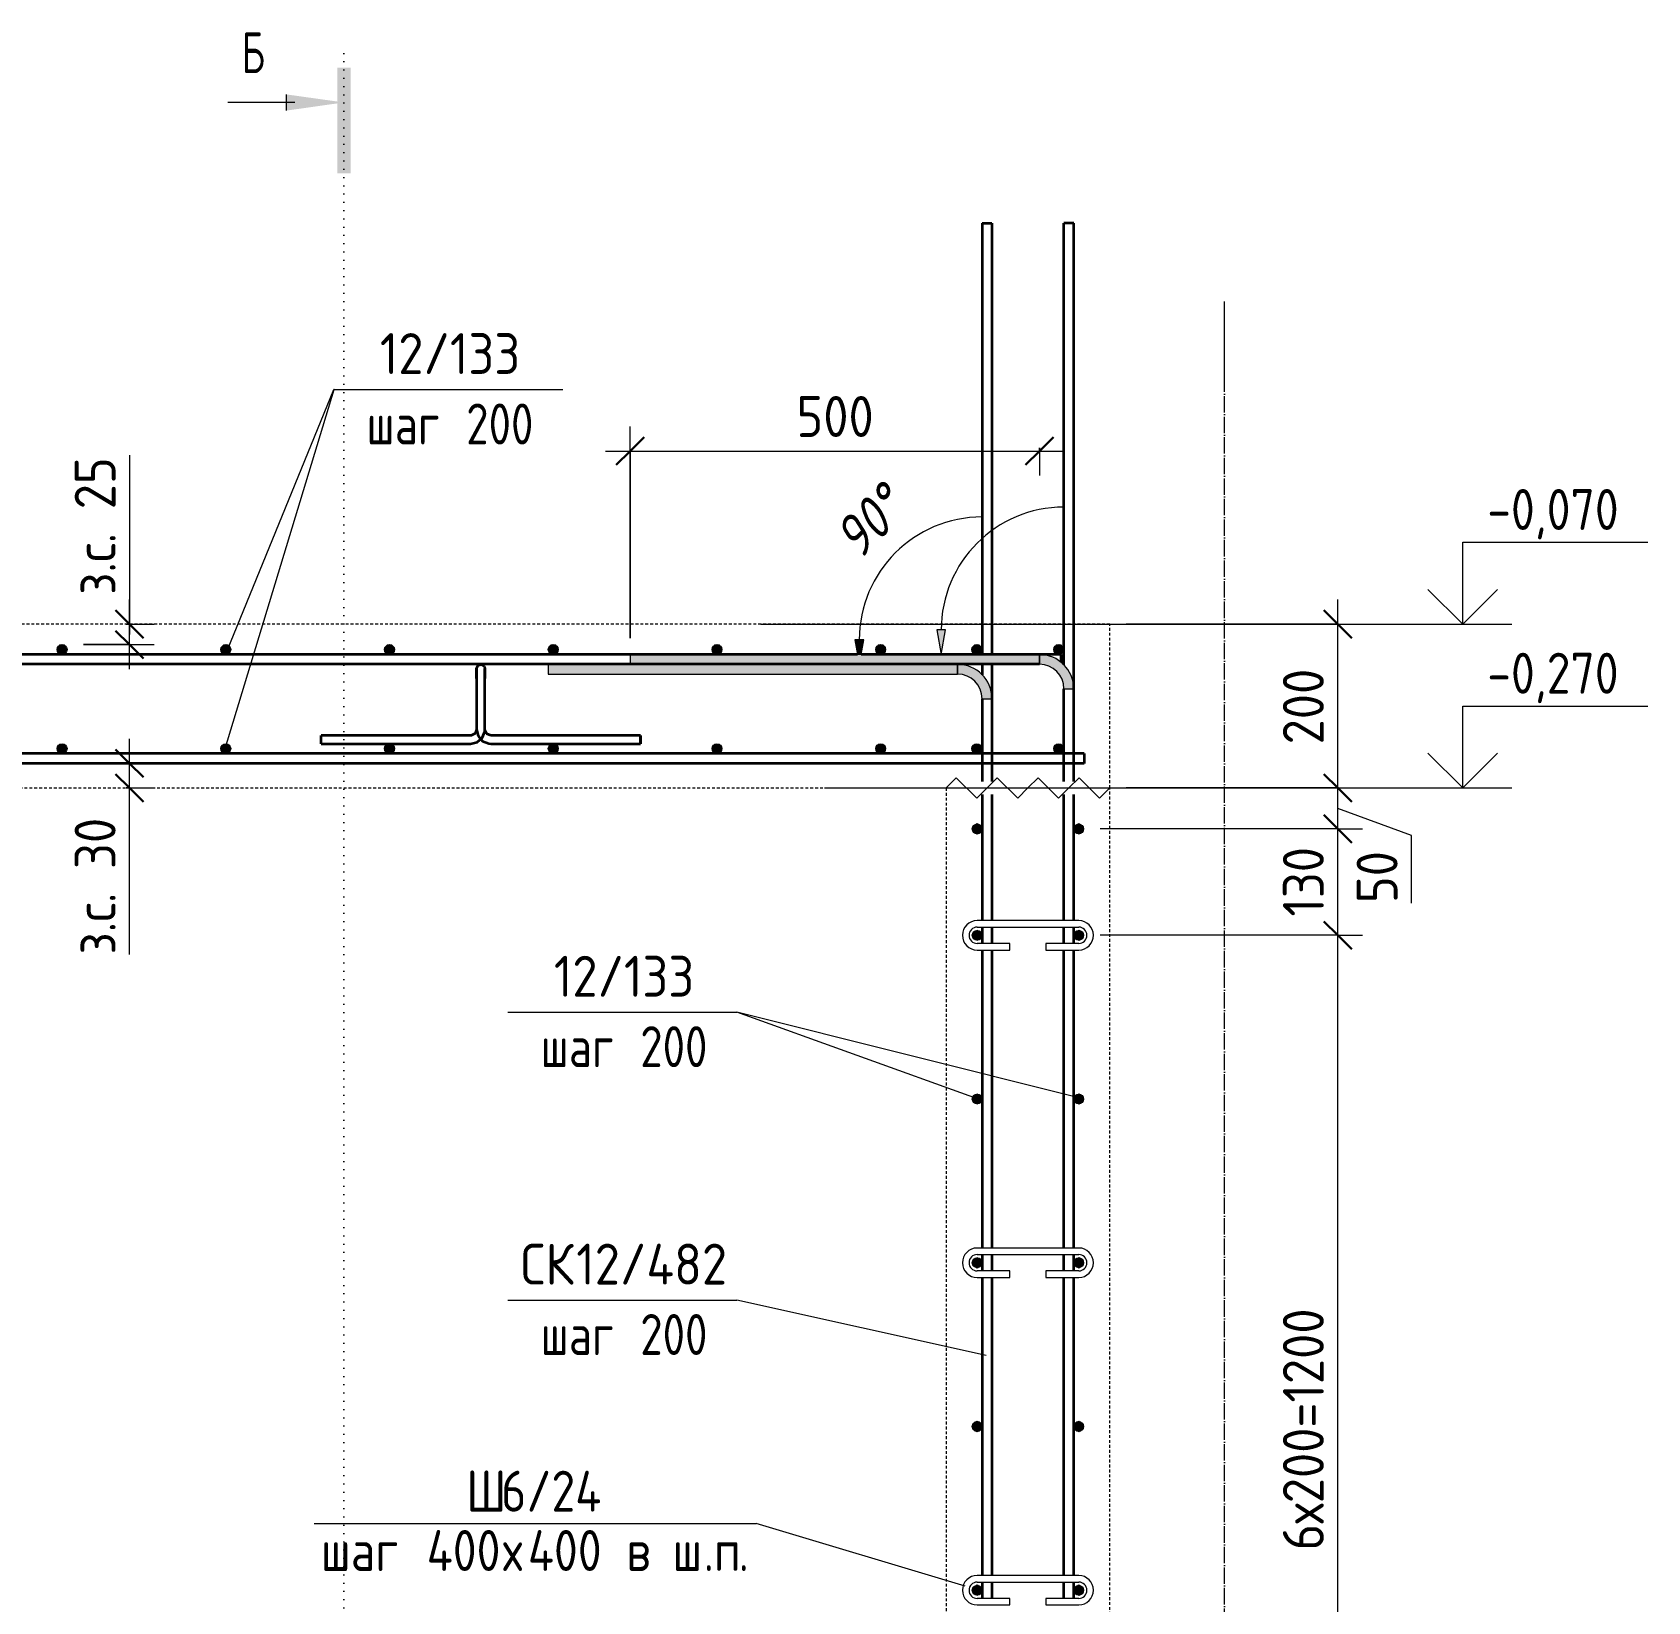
# Model space of a CAD drawing. Header units: millimetres. Extents: x 28908 to 47912, y -2577 to 78399.
# Drawn here: x 39754 to 41728, y -1264 to 653 of the extents above; entities that cross this region are included whole.
import ezdxf

# ---------------------------------------------------------------- set-up
doc = ezdxf.new("R2010")
doc.units = ezdxf.units.MM
for name, pattern in [('01 Штриховая _4 мм_', [6, 3.5, -2.5]), ('02 Штрихпунктирная _20 мм_', [25, 20, -2.5, 0, -2.5]), ('04 Пунктир 10мм', [10, 0, -10])]:
    doc.linetypes.add(name, pattern=pattern)
for name, color, linetype, lineweight in [('AA_Dim', 7, 'Continuous', 9), ('AA_Dim-20', 7, 'Continuous', 9), ('AA_Oformlenie', 7, 'Continuous', 9), ('AA_Razrez', 7, 'Continuous', 9), ('AA_Vinoska', 7, 'Continuous', 9), ('AA_Visotnaya otmetka', 7, 'Continuous', 9), ('KR_Armatura', 7, 'Continuous', 20), ('KR_Armatura_Tonkie', 7, 'Continuous', 20), ('Оси', 7, 'Continuous', 9)]:
    doc.layers.add(name, color=color, linetype=linetype, lineweight=lineweight)
doc.layers.add('AF_Perekritie_Опалубка', color=7, linetype='Continuous', lineweight=60, true_color=0x006a35)
doc.layers.add('AF_Stena_Опалубка', color=7, linetype='Continuous', lineweight=20, true_color=0x0063c6)
doc.styles.add('ISOCPEUR', font='isocpeur.TTF', dxfattribs={"width": 0.7, "height": 50})
doc.styles.add('ISOCPEUR_1', font='isocpeur.TTF', dxfattribs={"width": 0.9, "height": 50})
doc.styles.add('ISOCPEUR_2', font='isocpeur.TTF', dxfattribs={"width": 0.8, "height": 50})
doc.styles.add('ISOCPEUR_4', font='isocpeur.TTF', dxfattribs={"width": 0.85, "height": 50})
doc.styles.add('ISOCPEUR_I', font='isocpeui.ttf', dxfattribs={"width": 0.85, "height": 50})
doc.dimstyles.new('00_Точн_3_знака__прозр_', dxfattribs={"dimscale": 304.8, "dimtxt": 50.137748, "dimasz": 0.111549, "dimexe": 0.098425, "dimexo": 0.065617, "dimgap": 0.006562, "dimtad": 1, "dimdec": 3, "dimrnd": 0.001, "dimdsep": 46, "dimtxsty": 'ISOCPEUR_1', "dimblk1": 'OBLIQUE', "dimblk2": 'OBLIQUE', "dimsah": 1, "dimcen": 0.09, "dimdle": 0.098425, "dimazin": 0, "dimtfac": 1, "dimtdec": 4, "dimtix": 1, "dimtmove": 0, "dimatfit": 3, "dimfxl": 1, "dimtvp": 1, "dimtolj": 1, "dimtzin": 0, "dimlwd": 18, "dimlwe": 18, "dimarcsym": 2})
doc.dimstyles.new('00_Точн_3_знака__прозр__1', dxfattribs={"dimscale": 304.8, "dimtxt": 50.137748, "dimasz": 0.111549, "dimexe": 0.098425, "dimexo": 0.065617, "dimgap": 0.006562, "dimtad": 1, "dimdec": 3, "dimrnd": 0.001, "dimdsep": 46, "dimtxsty": 'ISOCPEUR_1', "dimblk1": 'OBLIQUE', "dimblk2": 'OBLIQUE', "dimsah": 1, "dimcen": 0.09, "dimdle": 0.098425, "dimazin": 0, "dimtfac": 1, "dimtdec": 4, "dimtix": 1, "dimtmove": 1, "dimatfit": 3, "dimfxl": 1, "dimtvp": 1, "dimtolj": 1, "dimtzin": 0, "dimlwd": 18, "dimlwe": 18, "dimarcsym": 2})

# ---------------------------------------------------------------- blocks, each defined once
blk = doc.blocks.new('261_Лягушка _НесАрм_РабПлоск_ - 10 А240-3789873-А-А Арм')
at = {"layer": 'KR_Armatura_Tonkie', "lineweight": 35}
for p, q in [((-30293.6, -136.5), (-30293.6, -198.5)), ((-30293.6, -136.5), (-30293.6, -198.5)), ((-30283.6, -198.5), (-30283.6, -136.5)), ((-30283.6, -198.5), (-30283.6, -136.5)), ((-30301.1, -206), (-30483.6, -206)), ((-30483.6, -206), (-30483.6, -206)), ((-30483.6, -216), (-30483.6, -206)), ((-30483.6, -216), (-30301.1, -216)), ((-30483.6, -216), (-30483.6, -216)), ((-30093.6, -206), (-30276.1, -206)), ((-30276.1, -216), (-30093.6, -216)), ((-30093.6, -216), (-30093.6, -206)), ((-30093.6, -206), (-30093.6, -216))]:
    blk.add_line(p, q, dxfattribs=at)
at = {"layer": 'KR_Armatura_Tonkie', "lineweight": 35, "flags": 128}
for points in [[(-30293.6, -124), (-30291.8, -120.1), (-30287.6, -119.1), (-30284.2, -121.7), (-30283.6, -124)], [(-30293.6, -124), (-30293.6, -125.9), (-30293.6, -131.1), (-30293.6, -136.5)], [(-30293.6, -136.5), (-30293.6, -129.8), (-30293.6, -125.2), (-30293.6, -124)], [(-30283.6, -136.5), (-30283.6, -129.8), (-30283.6, -125.2), (-30283.6, -124)], [(-30283.6, -124), (-30283.6, -125.9), (-30283.6, -131.1), (-30283.6, -136.5)], [(-30301.1, -216), (-30293.1, -214.1), (-30286.9, -208.7), (-30283.8, -201), (-30283.6, -198.5)], [(-30293.6, -198.5), (-30295.5, -203.5), (-30300.2, -205.9), (-30301.1, -206)], [(-30293.6, -198.5), (-30291.7, -206.5), (-30286.3, -212.7), (-30278.6, -215.8), (-30276.1, -216)], [(-30276.1, -206), (-30281.1, -204.1), (-30283.6, -199.4), (-30283.6, -198.5)]]:
    blk.add_lwpolyline(points, dxfattribs=at)
blk = doc.blocks.new('079_Обозначение загиба стержня _ЭлУзла_ - Сплошные линии-3774978-А-А Арм')
at = {"layer": 'AA_Oformlenie'}
for points in [[(-29823.9, -107), (-29820.8, -89), (-29831.4, -89), (-29828.2, -107)], [(-29706.1, -131), (-29706.1, -119), (-30206.1, -119), (-30206.1, -131), (-30106.1, -131)], [(-29664.1, -161), (-29665.5, -150.1), (-29669.7, -140), (-29676.4, -131.3), (-29685.1, -124.6), (-29695.2, -120.4), (-29706.1, -119), (-29706.1, -131), (-29698.3, -132), (-29691.1, -135), (-29684.8, -139.8), (-29680.1, -146), (-29677.1, -153.2), (-29676.1, -161)]]:
    blk.add_hatch(color=256, dxfattribs=at).paths.add_polyline_path(points)
for p, q in [((-29831.4, -89), (-29828.2, -107)), ((-29820.8, -89), (-29831.4, -89)), ((-29823.9, -107), (-29820.8, -89)), ((-29706.1, -119), (-30206.1, -119)), ((-30206.1, -119), (-30206.1, -131)), ((-30206.1, -119), (-30206.1, -131)), ((-29706.1, -119), (-30206.1, -119)), ((-30206.1, -131), (-29706.1, -131)), ((-30206.1, -131), (-29706.1, -131)), ((-29706.1, -119), (-29706.1, -131)), ((-29706.1, -131), (-29706.1, -119)), ((-29676.1, -161), (-29664.1, -161))]:
    blk.add_line(p, q, dxfattribs=at)
for centre, radius, start, end in [((-29676.1, -89), 150, 90, 179.9951), ((-29706.1, -161), 42, 360, 90), ((-29706.1, -161), 42, 360, 90), ((-29706.1, -161), 30, 360, 90), ((-29706.1, -161), 30, 360, 90)]:
    blk.add_arc(centre, radius, start, end, dxfattribs=at)
blk = doc.blocks.new('079_Обозначение загиба стержня _ЭлУзла_ - Сплошные линии-3772954-А-А Арм')
at = {"layer": 'AA_Oformlenie'}
for points in [[(-29726.1, -107), (-29720.8, -77), (-29731.4, -77)], [(-29606.1, -119), (-29606.1, -107), (-30106.1, -107), (-30106.1, -119)], [(-29576.1, -149), (-29564.1, -149), (-29565.5, -138.1), (-29569.7, -128), (-29576.4, -119.3), (-29585.1, -112.6), (-29595.2, -108.4), (-29606.1, -107), (-29606.1, -119), (-29598.3, -120), (-29591.1, -123), (-29584.8, -127.8), (-29580.1, -134), (-29577.1, -141.2)]]:
    blk.add_hatch(color=256, dxfattribs=at).paths.add_polyline_path(points)
for p, q in [((-29731.4, -77), (-29726.1, -107)), ((-29720.8, -77), (-29731.4, -77)), ((-29726.1, -107), (-29720.8, -77)), ((-29606.1, -107), (-30106.1, -107)), ((-30106.1, -107), (-30106.1, -119)), ((-30106.1, -107), (-30106.1, -119)), ((-29606.1, -107), (-30106.1, -107)), ((-29606.1, -107), (-29606.1, -119)), ((-29606.1, -119), (-29606.1, -107)), ((-30106.1, -119), (-29606.1, -119)), ((-30106.1, -119), (-29606.1, -119)), ((-29576.1, -149), (-29564.1, -149))]:
    blk.add_line(p, q, dxfattribs=at)
for centre, radius, start, end in [((-29576.1, -77), 150, 90, 179.9951), ((-29606.1, -149), 42, 360, 90), ((-29606.1, -149), 42, 360, 90), ((-29606.1, -149), 30, 360, 90), ((-29606.1, -149), 30, 360, 90)]:
    blk.add_arc(centre, radius, start, end, dxfattribs=at)
blk = doc.blocks.new('Последовательность узлов - 3мм масшт20 маскировка-904226-А-А Арм')
at = {"layer": 'AA_Oformlenie'}
for p, q in [((-31880.1, -270), (-31867.6, -257.5)), ((-31842.6, -282.5), (-31867.6, -257.5)), ((-31830.1, -270), (-31842.6, -282.5)), ((-31830.1, -270), (-31817.6, -257.5)), ((-31792.6, -282.5), (-31817.6, -257.5)), ((-31780.1, -270), (-31792.6, -282.5)), ((-31780.1, -270), (-31767.6, -257.5)), ((-31742.6, -282.5), (-31767.6, -257.5)), ((-31730.1, -270), (-31742.6, -282.5)), ((-31730.1, -270), (-31717.6, -257.5)), ((-31692.6, -282.5), (-31717.6, -257.5)), ((-31680.1, -270), (-31692.6, -282.5))]:
    blk.add_line(p, q, dxfattribs=at)
blk = doc.blocks.new('079_Шпилька _ЭлУзла_ - d8 А240-3881866-А-А Арм')
at = {"layer": 'AA_Oformlenie'}
for p, q in [((-29558.1, -832), (-29682.1, -832)), ((-29682.1, -840), (-29558.1, -840)), ((-29642.1, -860), (-29682.1, -860)), ((-29682.1, -868), (-29642.1, -868)), ((-29642.1, -868), (-29642.1, -860)), ((-29558.1, -860), (-29598.1, -860)), ((-29598.1, -860), (-29598.1, -868)), ((-29598.1, -868), (-29558.1, -868))]:
    blk.add_line(p, q, dxfattribs=at)
for centre, radius, start, end in [((-29682.1, -850), 18, 90, 270), ((-29682.1, -850), 10, 90, 270), ((-29558.1, -850), 18, 270, 90), ((-29558.1, -850), 10, 270, 90)]:
    blk.add_arc(centre, radius, start, end, dxfattribs=at)
blk = doc.blocks.new('Разрез - Номер узла_ спереди-394134-А-А Арм')
at = {"layer": 'AA_Razrez'}
for points in [[(-30447.7, 480.7), (-30463.7, 480.7), (-30463.7, 609.8), (-30447.7, 609.8)], [(-30526.5, 557.3), (-30526.5, 577.2), (-30455.8, 567.3)]]:
    blk.add_hatch(color=256, dxfattribs=at).paths.add_polyline_path(points)
for p, q in [((-30526.5, 577.2), (-30526.5, 557.3)), ((-30515.8, 567.3), (-30597.7, 567.3))]:
    blk.add_line(p, q, dxfattribs=at)
blk = doc.blocks.new('Высотные отметки - Стрелка вверх-400292-А-А Арм')
at = {"layer": 'AA_Vinoska'}
for p, q in [((-29089, 30), (-28863, 30)), ((-29089, -70), (-29089, 30)), ((-29089, -70), (-29131.4, -27.6)), ((-29089, -70), (-29046.6, -27.6)), ((-29149, -70), (-29029, -70))]:
    blk.add_line(p, q, dxfattribs=at)
blk = doc.blocks.new('DIMBLOCK45-А-А Арм')
at = {"layer": 'AA_Dim-20', "color": 30, "lineweight": 30, "true_color": 0xff8000, "transparency": 16777216}
for p, q in [((41349, -320), (41332, -303)), ((41349, -320), (41366, -337)), ((41349, -450), (41332, -433)), ((41349, -450), (41366, -467)), ((41349, -1650), (41332, -1633)), ((41349, -1650), (41366, -1667))]:
    blk.add_line(p, q, dxfattribs=at)
at = {"layer": 'AA_Dim-20', "color": 30, "lineweight": 18, "true_color": 0xff8000, "transparency": 16777216}
for p, q in [((41349, -320), (41058.5, -320)), ((41349, -320), (41379, -320)), ((41349, -450), (41058.5, -450)), ((41349, -1650), (41349, -450)), ((41349, -450), (41379, -450)), ((41349, -1650), (41058.5, -1650)), ((41349, -1650), (41379, -1650))]:
    blk.add_line(p, q, dxfattribs=at)
at = {"layer": 'AA_Dim-20', "color": 0, "lineweight": 18, "transparency": 16777216, "insert": (41281.9, -1201.4), "char_height": 50, "width": 363.262, "attachment_point": 1, "rotation": 90, "line_spacing_factor": 1.135194, "style": 'ISOCPEUR_1'}
blk.add_mtext('6х200=1200', dxfattribs=at)
blk = doc.blocks.new('_None')
blk = doc.blocks.new('DIMBLOCK46-А-А Арм')
at = {"layer": 'AA_Dim-20', "color": 30, "lineweight": 30, "true_color": 0xff8000, "transparency": 16777216}
for p, q in [((41349, -270), (41332, -253)), ((41349, -270), (41366, -287)), ((41349, -320), (41332, -303)), ((41349, -320), (41366, -337)), ((41349, -450), (41332, -433)), ((41349, -450), (41366, -467))]:
    blk.add_line(p, q, dxfattribs=at)
at = {"layer": 'AA_Dim-20', "color": 30, "lineweight": 18, "true_color": 0xff8000, "transparency": 16777216}
for p, q in [((41349, -270), (41090.5, -270)), ((41349, -270), (41379, -270)), ((41349, -320), (41058.5, -320)), ((41349, -450), (41349, -320)), ((41349, -320), (41379, -320)), ((41349, -450), (41058.5, -450)), ((41349, -450), (41379, -450))]:
    blk.add_line(p, q, dxfattribs=at)
at = {"layer": 'AA_Dim-20', "color": 0, "lineweight": 18, "transparency": 16777216, "insert": (41281.9, -427.1), "char_height": 50, "width": 101.032, "attachment_point": 1, "rotation": 90, "line_spacing_factor": 1.135194, "style": 'ISOCPEUR_1'}
blk.add_mtext('130', dxfattribs=at)
blk = doc.blocks.new('DIMBLOCK47-А-А Арм')
at = {"layer": 'AA_Dim-20', "color": 30, "lineweight": 30, "true_color": 0xff8000, "transparency": 16777216}
for p, q in [((41349, -70), (41332, -53)), ((41349, -70), (41366, -87)), ((41349, -270), (41332, -253)), ((41349, -270), (41366, -287)), ((41349, -320), (41332, -303)), ((41349, -320), (41366, -337))]:
    blk.add_line(p, q, dxfattribs=at)
at = {"layer": 'AA_Dim-20', "color": 30, "lineweight": 18, "true_color": 0xff8000, "transparency": 16777216}
for p, q in [((41349, -70), (41090.5, -70)), ((41349, -70), (41379, -70)), ((41349, -270), (41090.5, -270)), ((41349, -320), (41349, -270)), ((41349, -270), (41379, -270)), ((41439.1, -328.3), (41349, -295)), ((41349, -320), (41058.5, -320)), ((41349, -320), (41379, -320)), ((41439.1, -410.7), (41439.1, -328.3))]:
    blk.add_line(p, q, dxfattribs=at)
at = {"layer": 'AA_Dim-20', "color": 0, "lineweight": 18, "transparency": 16777216, "insert": (41372, -410.7), "char_height": 50, "width": 74.923, "attachment_point": 1, "rotation": 90, "line_spacing_factor": 1.135194, "style": 'ISOCPEUR_1'}
blk.add_mtext('50', dxfattribs=at)
blk = doc.blocks.new('DIMBLOCK48-А-А Арм')
at = {"layer": 'AA_Dim-20', "color": 30, "lineweight": 30, "true_color": 0xff8000, "transparency": 16777216}
for p, q in [((41349, -70), (41332, -53)), ((41349, -70), (41366, -87)), ((41349, -270), (41332, -253)), ((41349, -270), (41366, -287))]:
    blk.add_line(p, q, dxfattribs=at)
at = {"layer": 'AA_Dim-20', "color": 30, "lineweight": 18, "true_color": 0xff8000, "transparency": 16777216}
for p, q in [((41349, -270), (41349, -40)), ((41349, -70), (41090.5, -70)), ((41349, -70), (41379, -70)), ((41349, -270), (41090.5, -270)), ((41349, -270), (41379, -270))]:
    blk.add_line(p, q, dxfattribs=at)
at = {"layer": 'AA_Dim-20', "color": 0, "lineweight": 18, "transparency": 16777216, "insert": (41281.9, -216.8), "char_height": 50, "width": 112.384, "attachment_point": 1, "rotation": 90, "line_spacing_factor": 1.135194, "style": 'ISOCPEUR_1'}
blk.add_mtext('200', dxfattribs=at)
blk = doc.blocks.new('DIMBLOCK49-А-А Арм')
at = {"layer": 'AA_Dim-20', "color": 30, "lineweight": 18, "true_color": 0xff8000, "transparency": 16777216}
for p, q in [((39872.9, -300), (39872.9, -210)), ((39856.5, -240), (39902.9, -240)), ((39872.9, -240), (39856.5, -240)), ((39872.9, -283.1), (39872.9, -255)), ((39868.9, -270), (39902.9, -270)), ((39872.9, -270), (39868.9, -270)), ((39872.9, -473.4), (39872.9, -283.1))]:
    blk.add_line(p, q, dxfattribs=at)
at = {"layer": 'AA_Dim-20', "color": 30, "lineweight": 30, "true_color": 0xff8000, "transparency": 16777216}
for p, q in [((39872.9, -240), (39855.9, -223)), ((39872.9, -270), (39855.9, -253)), ((39872.9, -240), (39889.9, -257)), ((39872.9, -270), (39889.9, -287))]:
    blk.add_line(p, q, dxfattribs=at)
at = {"layer": 'AA_Dim-20', "color": 0, "lineweight": 18, "transparency": 16777216, "insert": (39805.8, -473.4), "char_height": 50, "width": 204.335, "attachment_point": 1, "rotation": 90, "line_spacing_factor": 1.135194, "style": 'ISOCPEUR_1'}
blk.add_mtext('з.с. 30', dxfattribs=at)
blk = doc.blocks.new('_Oblique')
at = {"color": 0, "linetype": 'ByBlock', "lineweight": -2}
blk.add_line((-0.5, -0.5), (0.5, 0.5), dxfattribs=at)
blk = doc.blocks.new('DIMBLOCK68-А-А Арм')
at = {"layer": 'AA_Dim-20', "color": 30, "lineweight": 18, "true_color": 0xff8000, "transparency": 16777216}
for p, q in [((40484.5, -87), (40484.5, 171.5)), ((40454.5, 141.5), (41014.5, 141.5)), ((40484.5, 141.5), (40484.5, -87)), ((40984.5, 145.6), (40984.5, 111.5)), ((40984.5, 141.5), (40984.5, 145.6))]:
    blk.add_line(p, q, dxfattribs=at)
at = {"layer": 'AA_Dim-20', "color": 30, "lineweight": 30, "true_color": 0xff8000, "transparency": 16777216}
for p, q in [((40484.5, 141.5), (40501.5, 158.5)), ((40984.5, 141.5), (41001.5, 158.5)), ((40484.5, 141.5), (40467.5, 124.5)), ((40984.5, 141.5), (40967.5, 124.5))]:
    blk.add_line(p, q, dxfattribs=at)
at = {"layer": 'AA_Dim-20', "color": 0, "lineweight": 18, "transparency": 16777216, "insert": (40687.6, 208.7), "char_height": 50, "width": 112.384, "attachment_point": 1, "line_spacing_factor": 1.135194, "style": 'ISOCPEUR_1'}
blk.add_mtext('500', dxfattribs=at)
blk = doc.blocks.new('042_М_Арматуры - Диам длина поз _ Шаг-2260295-А-А Арм')
at = {"layer": 'AA_Vinoska'}
blk.add_line((-30255.6, -895.6), (-29975.6, -895.6), dxfattribs=at)
blk = doc.blocks.new('DIMBLOCK73-А-А Арм')
at = {"layer": 'AA_Dim-20', "color": 30, "lineweight": 18, "true_color": 0xff8000, "transparency": 16777216}
for p, q in [((39872.9, 136.3), (39872.9, -54)), ((39872.9, -125), (39872.9, -40)), ((39872.9, -54), (39872.9, -82.5)), ((39868.9, -70), (39902.9, -70)), ((39872.9, -70), (39868.9, -70)), ((39816.5, -95), (39902.9, -95)), ((39872.9, -95), (39816.5, -95))]:
    blk.add_line(p, q, dxfattribs=at)
at = {"layer": 'AA_Dim-20', "color": 30, "lineweight": 30, "true_color": 0xff8000, "transparency": 16777216}
for p, q in [((39872.9, -70), (39855.9, -53)), ((39872.9, -95), (39855.9, -78)), ((39872.9, -70), (39889.9, -87)), ((39872.9, -95), (39889.9, -112))]:
    blk.add_line(p, q, dxfattribs=at)
at = {"layer": 'AA_Dim-20', "color": 0, "lineweight": 18, "transparency": 16777216, "insert": (39805.8, -34), "char_height": 50, "width": 204.335, "attachment_point": 1, "rotation": 90, "line_spacing_factor": 1.135194, "style": 'ISOCPEUR_1'}
blk.add_mtext('з.с. 25', dxfattribs=at)
blk = doc.blocks.new('044_М_Универсальная с полкой - Марка_Комментарий полка 27-3828024-А-А Арм')
at = {"layer": 'AA_Vinoska'}
blk.add_line((-31502.9, -1332.4), (-30962.9, -1332.4), dxfattribs=at)

msp = doc.modelspace()

# ---------------------------------------------------------------- hatches: boundary and pattern name
at = {"layer": 'KR_Armatura'}
h = msp.add_hatch(color=256, dxfattribs=at)
edge = h.paths.add_edge_path()
edge.add_arc((39790.4726, -101), 6, 0, 360)
for points in [[(39787.4726, -106.1962), (39793.4726, -106.1962), (39796.4726, -101), (39793.4726, -95.8038), (39787.4726, -95.8038), (39784.4726, -101)], [(39987.4726, -106.1962), (39993.4726, -106.1962), (39996.4726, -101), (39993.4726, -95.8038), (39987.4726, -95.8038), (39984.4726, -101)], [(40187.4726, -106.1962), (40193.4726, -106.1962), (40196.4726, -101), (40193.4726, -95.8038), (40187.4726, -95.8038), (40184.4726, -101)], [(40387.4726, -106.1962), (40393.4726, -106.1962), (40396.4726, -101), (40393.4726, -95.8038), (40387.4726, -95.8038), (40384.4726, -101)], [(40587.4726, -106.1962), (40593.4726, -106.1962), (40596.4726, -101), (40593.4726, -95.8038), (40587.4726, -95.8038), (40584.4726, -101)], [(40787.4726, -106.1962), (40793.4726, -106.1962), (40796.4726, -101), (40793.4726, -95.8038), (40787.4726, -95.8038), (40784.4726, -101)], [(40904.9726, -106.1962), (40910.9726, -106.1962), (40913.9726, -101), (40910.9726, -95.8038), (40904.9726, -95.8038), (40901.9726, -101)], [(41004.9726, -106.1962), (41010.9726, -106.1962), (41013.9726, -101), (41010.9726, -95.8038), (41004.9726, -95.8038), (41001.9726, -101)], [(39787.4726, -227.1962), (39793.4726, -227.1962), (39796.4726, -222), (39793.4726, -216.8038), (39787.4726, -216.8038), (39784.4726, -222)], [(39987.4726, -227.1962), (39993.4726, -227.1962), (39996.4726, -222), (39993.4726, -216.8038), (39987.4726, -216.8038), (39984.4726, -222)], [(40187.4726, -227.1962), (40193.4726, -227.1962), (40196.4726, -222), (40193.4726, -216.8038), (40187.4726, -216.8038), (40184.4726, -222)], [(40387.4726, -227.1962), (40393.4726, -227.1962), (40396.4726, -222), (40393.4726, -216.8038), (40387.4726, -216.8038), (40384.4726, -222)], [(40587.4726, -227.1962), (40593.4726, -227.1962), (40596.4726, -222), (40593.4726, -216.8038), (40587.4726, -216.8038), (40584.4726, -222)], [(40787.4726, -227.1962), (40793.4726, -227.1962), (40796.4726, -222), (40793.4726, -216.8038), (40787.4726, -216.8038), (40784.4726, -222)], [(40904.9726, -227.1962), (40910.9726, -227.1962), (40913.9726, -222), (40910.9726, -216.8038), (40904.9726, -216.8038), (40901.9726, -222)], [(41004.9726, -227.1962), (41010.9726, -227.1962), (41013.9726, -222), (41010.9726, -216.8038), (41004.9726, -216.8038), (41001.9726, -222)], [(40908.4726, -326), (40913.6688, -323), (40913.6688, -317), (40908.4726, -314), (40903.2764, -317), (40903.2764, -323)], [(41032.4726, -326), (41037.6688, -323), (41037.6688, -317), (41032.4726, -314), (41027.2764, -317), (41027.2764, -323), (41028.7735, -323.8643)], [(40908.4726, -456), (40913.6688, -453), (40913.6688, -447), (40908.4726, -444), (40903.2764, -447), (40903.2764, -453)], [(41032.4726, -456), (41037.6688, -453), (41037.6688, -447), (41032.4726, -444), (41027.2764, -447), (41027.2764, -453), (41028.7735, -453.8643)], [(40908.4726, -656), (40913.6688, -653), (40913.6688, -647), (40908.4726, -644), (40903.2764, -647), (40903.2764, -653)], [(41032.4726, -656), (41037.6688, -653), (41037.6688, -647), (41032.4726, -644), (41027.2764, -647), (41027.2764, -653)], [(40908.4726, -856), (40913.6688, -853), (40913.6688, -847), (40908.4726, -844), (40903.2764, -847), (40903.2764, -853)], [(41032.4726, -856), (41037.6688, -853), (41037.6688, -847), (41032.4726, -844), (41027.2764, -847), (41027.2764, -853), (41028.7735, -853.8643)], [(40908.4726, -1056), (40913.6688, -1053), (40913.6688, -1047), (40908.4726, -1044), (40903.2764, -1047), (40903.2764, -1053)], [(41032.4726, -1056), (41037.6688, -1053), (41037.6688, -1047), (41032.4726, -1044), (41027.2764, -1047), (41027.2764, -1053), (41028.7735, -1053.8643)], [(40908.4726, -1256), (40913.6688, -1253), (40913.6688, -1247), (40908.4726, -1244), (40903.2764, -1247), (40903.2764, -1253)], [(41032.4726, -1256), (41037.6688, -1253), (41037.6688, -1247), (41032.4726, -1244), (41027.2764, -1247), (41027.2764, -1253), (41028.7735, -1253.8643)]]:
    msp.add_hatch(color=256, dxfattribs=at).paths.add_polyline_path(points)
h = msp.add_hatch(color=256, dxfattribs=at)
edge = h.paths.add_edge_path()
edge.add_arc((39990.4726, -101), 6, 0, 360)
h = msp.add_hatch(color=256, dxfattribs=at)
edge = h.paths.add_edge_path()
edge.add_arc((40190.4726, -101), 6, 0, 360)
h = msp.add_hatch(color=256, dxfattribs=at)
edge = h.paths.add_edge_path()
edge.add_arc((40390.4726, -101), 6, 0, 360)
h = msp.add_hatch(color=256, dxfattribs=at)
edge = h.paths.add_edge_path()
edge.add_arc((40590.4726, -101), 6, 0, 360)
h = msp.add_hatch(color=256, dxfattribs=at)
edge = h.paths.add_edge_path()
edge.add_arc((40790.4726, -101), 6, 0, 360)
h = msp.add_hatch(color=256, dxfattribs=at)
edge = h.paths.add_edge_path()
edge.add_arc((40907.9726, -101), 6, 0, 360)
h = msp.add_hatch(color=256, dxfattribs=at)
edge = h.paths.add_edge_path()
edge.add_arc((41007.9726, -101), 6, 0, 360)
h = msp.add_hatch(color=256, dxfattribs=at)
edge = h.paths.add_edge_path()
edge.add_arc((39790.4726, -222), 6, 0, 360)
h = msp.add_hatch(color=256, dxfattribs=at)
edge = h.paths.add_edge_path()
edge.add_arc((39990.4726, -222), 6, 0, 360)
h = msp.add_hatch(color=256, dxfattribs=at)
edge = h.paths.add_edge_path()
edge.add_arc((40190.4726, -222), 6, 0, 360)
h = msp.add_hatch(color=256, dxfattribs=at)
edge = h.paths.add_edge_path()
edge.add_arc((40390.4726, -222), 6, 0, 360)
h = msp.add_hatch(color=256, dxfattribs=at)
edge = h.paths.add_edge_path()
edge.add_arc((40590.4726, -222), 6, 0, 360)
h = msp.add_hatch(color=256, dxfattribs=at)
edge = h.paths.add_edge_path()
edge.add_arc((40790.4726, -222), 6, 0, 360)
h = msp.add_hatch(color=256, dxfattribs=at)
edge = h.paths.add_edge_path()
edge.add_arc((40907.9726, -222), 6, 0, 360)
h = msp.add_hatch(color=256, dxfattribs=at)
edge = h.paths.add_edge_path()
edge.add_arc((41007.9726, -222), 6, 0, 360)
h = msp.add_hatch(color=256, dxfattribs=at)
edge = h.paths.add_edge_path()
edge.add_arc((40908.4726, -320), 6, 0, 360)
h = msp.add_hatch(color=256, dxfattribs=at)
edge = h.paths.add_edge_path()
edge.add_arc((41032.4726, -320), 6, 0, 360)
h = msp.add_hatch(color=256, dxfattribs=at)
edge = h.paths.add_edge_path()
edge.add_arc((40908.4726, -450), 6, 0, 360)
h = msp.add_hatch(color=256, dxfattribs=at)
edge = h.paths.add_edge_path()
edge.add_arc((41032.4726, -450), 6, 0, 360)
h = msp.add_hatch(color=256, dxfattribs=at)
edge = h.paths.add_edge_path()
edge.add_arc((40908.4726, -650), 6, 0, 360)
h = msp.add_hatch(color=256, dxfattribs=at)
edge = h.paths.add_edge_path()
edge.add_arc((41032.4726, -650), 6, 0, 360)
h = msp.add_hatch(color=256, dxfattribs=at)
edge = h.paths.add_edge_path()
edge.add_arc((40908.4726, -850), 6, 0, 360)
h = msp.add_hatch(color=256, dxfattribs=at)
edge = h.paths.add_edge_path()
edge.add_arc((41032.4726, -850), 6, 0, 360)
h = msp.add_hatch(color=256, dxfattribs=at)
edge = h.paths.add_edge_path()
edge.add_arc((40908.4726, -1050), 6, 0, 360)
h = msp.add_hatch(color=256, dxfattribs=at)
edge = h.paths.add_edge_path()
edge.add_arc((41032.4726, -1050), 6, 0, 360)
h = msp.add_hatch(color=256, dxfattribs=at)
edge = h.paths.add_edge_path()
edge.add_arc((40908.4726, -1250), 6, 0, 360)
h = msp.add_hatch(color=256, dxfattribs=at)
edge = h.paths.add_edge_path()
edge.add_arc((41032.4726, -1250), 6, 0, 360)

# ---------------------------------------------------------------- linework, layer by layer
at = {"layer": 'AA_Razrez', "color": 7, "linetype": '04 Пунктир 10мм', "true_color": 0xffffff}
msp.add_line((40134.7427, 627.2579), (40134.7427, -2441.601), dxfattribs=at)
at = {"layer": 'AA_Vinoska'}
for p, q in [((39989.8846, -222), (40122.8993, 216.5588)), ((39992.7072, -101.1637), (40122.3319, 216.5588)), ((40122.8993, 216.5588), (40122.3319, 216.5588)), ((41032.6364, -648.5868), (40614.9739, -544.0736)), ((40908.6066, -649.5841), (40614.9739, -544.0736)), ((40919.1859, -963.2728), (40614.9739, -895.6491)), ((40893.9117, -1245.0295), (40638.4994, -1168.5587))]:
    msp.add_line(p, q, dxfattribs=at)
at = {"layer": 'AA_Visotnaya otmetka', "color": 92, "true_color": 0x00cc00}
for p, q in [((40644.1621, -70), (41222.4077, -70)), ((41222.4077, -70), (41501.5575, -70)), ((40721.6868, -270), (41337.9749, -270)), ((41337.9749, -270), (41501.5575, -270))]:
    msp.add_line(p, q, dxfattribs=at)
at = {"layer": 'AF_Perekritie_Опалубка', "linetype": '01 Штриховая _4 мм_', "lineweight": 20}
for p, q in [((41070.4726, -70), (38710.4726, -70)), ((41070.4726, -270), (41070.4726, -70)), ((38910.4726, -270), (40870.4726, -270))]:
    msp.add_line(p, q, dxfattribs=at)
at = {"layer": 'AF_Stena_Опалубка', "linetype": '01 Штриховая _4 мм_'}
for p, q in [((40870.4726, -270), (40870.4726, -1700)), ((41070.4726, -1700), (41070.4726, -270))]:
    msp.add_line(p, q, dxfattribs=at)
at = {"layer": 'KR_Armatura'}
for p, q in [((39787.4726, -95.8038), (39784.4726, -101)), ((39793.4726, -95.8038), (39787.4726, -95.8038)), ((39796.4726, -101), (39793.4726, -95.8038)), ((39987.4726, -95.8038), (39984.4726, -101)), ((39993.4726, -95.8038), (39987.4726, -95.8038)), ((39996.4726, -101), (39993.4726, -95.8038)), ((40187.4726, -95.8038), (40184.4726, -101)), ((40193.4726, -95.8038), (40187.4726, -95.8038)), ((40196.4726, -101), (40193.4726, -95.8038)), ((40387.4726, -95.8038), (40384.4726, -101)), ((40393.4726, -95.8038), (40387.4726, -95.8038)), ((40396.4726, -101), (40393.4726, -95.8038)), ((40587.4726, -95.8038), (40584.4726, -101)), ((40593.4726, -95.8038), (40587.4726, -95.8038)), ((40596.4726, -101), (40593.4726, -95.8038)), ((40787.4726, -95.8038), (40784.4726, -101)), ((40793.4726, -95.8038), (40787.4726, -95.8038)), ((40796.4726, -101), (40793.4726, -95.8038)), ((40904.9726, -95.8038), (40901.9726, -101)), ((40910.9726, -95.8038), (40904.9726, -95.8038)), ((40913.9726, -101), (40910.9726, -95.8038)), ((41004.9726, -95.8038), (41001.9726, -101)), ((41010.9726, -95.8038), (41004.9726, -95.8038)), ((41013.9726, -101), (41010.9726, -95.8038)), ((39784.4726, -101), (39787.4726, -106.1962)), ((39787.4726, -106.1962), (39793.4726, -106.1962)), ((39793.4726, -106.1962), (39796.4726, -101)), ((39984.4726, -101), (39987.4726, -106.1962)), ((39987.4726, -106.1962), (39993.4726, -106.1962)), ((39993.4726, -106.1962), (39996.4726, -101)), ((40184.4726, -101), (40187.4726, -106.1962)), ((40187.4726, -106.1962), (40193.4726, -106.1962)), ((40193.4726, -106.1962), (40196.4726, -101)), ((40384.4726, -101), (40387.4726, -106.1962)), ((40387.4726, -106.1962), (40393.4726, -106.1962)), ((40393.4726, -106.1962), (40396.4726, -101)), ((40584.4726, -101), (40587.4726, -106.1962)), ((40587.4726, -106.1962), (40593.4726, -106.1962)), ((40593.4726, -106.1962), (40596.4726, -101)), ((40784.4726, -101), (40787.4726, -106.1962)), ((40787.4726, -106.1962), (40793.4726, -106.1962)), ((40793.4726, -106.1962), (40796.4726, -101)), ((40901.9726, -101), (40904.9726, -106.1962)), ((40904.9726, -106.1962), (40910.9726, -106.1962)), ((40910.9726, -106.1962), (40913.9726, -101)), ((41001.9726, -101), (41004.9726, -106.1962)), ((41004.9726, -106.1962), (41010.9726, -106.1962)), ((41010.9726, -106.1962), (41013.9726, -101)), ((39787.4726, -216.8038), (39784.4726, -222)), ((39793.4726, -216.8038), (39787.4726, -216.8038)), ((39796.4726, -222), (39793.4726, -216.8038)), ((39987.4726, -216.8038), (39984.4726, -222)), ((39993.4726, -216.8038), (39987.4726, -216.8038)), ((39996.4726, -222), (39993.4726, -216.8038)), ((40187.4726, -216.8038), (40184.4726, -222)), ((40193.4726, -216.8038), (40187.4726, -216.8038)), ((40196.4726, -222), (40193.4726, -216.8038)), ((40387.4726, -216.8038), (40384.4726, -222)), ((40393.4726, -216.8038), (40387.4726, -216.8038)), ((40396.4726, -222), (40393.4726, -216.8038)), ((40587.4726, -216.8038), (40584.4726, -222)), ((40593.4726, -216.8038), (40587.4726, -216.8038)), ((40596.4726, -222), (40593.4726, -216.8038)), ((40787.4726, -216.8038), (40784.4726, -222)), ((40793.4726, -216.8038), (40787.4726, -216.8038)), ((40796.4726, -222), (40793.4726, -216.8038)), ((40904.9726, -216.8038), (40901.9726, -222)), ((40910.9726, -216.8038), (40904.9726, -216.8038)), ((40913.9726, -222), (40910.9726, -216.8038)), ((41004.9726, -216.8038), (41001.9726, -222)), ((41010.9726, -216.8038), (41004.9726, -216.8038)), ((41013.9726, -222), (41010.9726, -216.8038)), ((39784.4726, -222), (39787.4726, -227.1962)), ((39787.4726, -227.1962), (39793.4726, -227.1962)), ((39793.4726, -227.1962), (39796.4726, -222)), ((39984.4726, -222), (39987.4726, -227.1962)), ((39987.4726, -227.1962), (39993.4726, -227.1962)), ((39993.4726, -227.1962), (39996.4726, -222)), ((40184.4726, -222), (40187.4726, -227.1962)), ((40187.4726, -227.1962), (40193.4726, -227.1962)), ((40193.4726, -227.1962), (40196.4726, -222)), ((40384.4726, -222), (40387.4726, -227.1962)), ((40387.4726, -227.1962), (40393.4726, -227.1962)), ((40393.4726, -227.1962), (40396.4726, -222)), ((40584.4726, -222), (40587.4726, -227.1962)), ((40587.4726, -227.1962), (40593.4726, -227.1962)), ((40593.4726, -227.1962), (40596.4726, -222)), ((40784.4726, -222), (40787.4726, -227.1962)), ((40787.4726, -227.1962), (40793.4726, -227.1962)), ((40793.4726, -227.1962), (40796.4726, -222)), ((40901.9726, -222), (40904.9726, -227.1962)), ((40904.9726, -227.1962), (40910.9726, -227.1962)), ((40910.9726, -227.1962), (40913.9726, -222)), ((41001.9726, -222), (41004.9726, -227.1962)), ((41004.9726, -227.1962), (41010.9726, -227.1962)), ((41010.9726, -227.1962), (41013.9726, -222)), ((40908.4726, -314), (40903.2764, -317)), ((40913.6688, -317), (40908.4726, -314)), ((41032.4726, -314), (41027.2764, -317)), ((41037.6688, -317), (41032.4726, -314)), ((40903.2764, -317), (40903.2764, -323)), ((40903.2764, -323), (40908.4726, -326)), ((40908.4726, -326), (40913.6688, -323)), ((40913.6688, -323), (40913.6688, -317)), ((41027.2764, -317), (41027.2764, -323)), ((41027.2764, -323), (41028.7735, -323.8643)), ((41028.7735, -323.8643), (41032.4726, -326)), ((41032.4726, -326), (41037.6688, -323)), ((41037.6688, -323), (41037.6688, -317)), ((40908.4726, -444), (40903.2764, -447)), ((40903.2764, -447), (40903.2764, -453)), ((40903.2764, -453), (40908.4726, -456)), ((40913.6688, -447), (40908.4726, -444)), ((40908.4726, -456), (40913.6688, -453)), ((40913.6688, -453), (40913.6688, -447)), ((41032.4726, -444), (41027.2764, -447)), ((41027.2764, -447), (41027.2764, -453)), ((41027.2764, -453), (41028.7735, -453.8643)), ((41028.7735, -453.8643), (41032.4726, -456)), ((41037.6688, -447), (41032.4726, -444)), ((41032.4726, -456), (41037.6688, -453)), ((41037.6688, -453), (41037.6688, -447)), ((40908.4726, -644), (40903.2764, -647)), ((40903.2764, -647), (40903.2764, -653)), ((40913.6688, -647), (40908.4726, -644)), ((40913.6688, -653), (40913.6688, -647)), ((41032.4726, -644), (41027.2764, -647)), ((41027.2764, -647), (41027.2764, -653)), ((41037.6688, -647), (41032.4726, -644)), ((41037.6688, -653), (41037.6688, -647)), ((40903.2764, -653), (40908.4726, -656)), ((40908.4726, -656), (40913.6688, -653)), ((41027.2764, -653), (41032.4726, -656)), ((41032.4726, -656), (41037.6688, -653)), ((40908.4726, -844), (40903.2764, -847)), ((40903.2764, -847), (40903.2764, -853)), ((40913.6688, -847), (40908.4726, -844)), ((40913.6688, -853), (40913.6688, -847)), ((41032.4726, -844), (41027.2764, -847)), ((41027.2764, -847), (41027.2764, -853)), ((41037.6688, -847), (41032.4726, -844)), ((41037.6688, -853), (41037.6688, -847)), ((40903.2764, -853), (40908.4726, -856)), ((40908.4726, -856), (40913.6688, -853)), ((41027.2764, -853), (41028.7735, -853.8643)), ((41028.7735, -853.8643), (41032.4726, -856)), ((41032.4726, -856), (41037.6688, -853)), ((40908.4726, -1044), (40903.2764, -1047)), ((40913.6688, -1047), (40908.4726, -1044)), ((41032.4726, -1044), (41027.2764, -1047)), ((41037.6688, -1047), (41032.4726, -1044)), ((40903.2764, -1047), (40903.2764, -1053)), ((40903.2764, -1053), (40908.4726, -1056)), ((40908.4726, -1056), (40913.6688, -1053)), ((40913.6688, -1053), (40913.6688, -1047)), ((41027.2764, -1047), (41027.2764, -1053)), ((41027.2764, -1053), (41028.7735, -1053.8643)), ((41028.7735, -1053.8643), (41032.4726, -1056)), ((41032.4726, -1056), (41037.6688, -1053)), ((41037.6688, -1053), (41037.6688, -1047)), ((40908.4726, -1244), (40903.2764, -1247)), ((40903.2764, -1247), (40903.2764, -1253)), ((40903.2764, -1253), (40908.4726, -1256)), ((40913.6688, -1247), (40908.4726, -1244)), ((40908.4726, -1256), (40913.6688, -1253)), ((40913.6688, -1253), (40913.6688, -1247)), ((41032.4726, -1244), (41027.2764, -1247)), ((41027.2764, -1247), (41027.2764, -1253)), ((41027.2764, -1253), (41028.7735, -1253.8643)), ((41028.7735, -1253.8643), (41032.4726, -1256)), ((41037.6688, -1247), (41032.4726, -1244)), ((41032.4726, -1256), (41037.6688, -1253)), ((41037.6688, -1253), (41037.6688, -1247))]:
    msp.add_line(p, q, dxfattribs=at)
for centre in [(39790.4726, -101), (39990.4726, -101), (40190.4726, -101), (40390.4726, -101), (40590.4726, -101), (40790.4726, -101), (40907.9726, -101), (41007.9726, -101), (39790.4726, -222), (39990.4726, -222), (40190.4726, -222), (40390.4726, -222), (40590.4726, -222), (40790.4726, -222), (40907.9726, -222), (41007.9726, -222), (40908.4726, -320), (41032.4726, -320), (40908.4726, -450), (41032.4726, -450), (40908.4726, -650), (41032.4726, -650), (40908.4726, -850), (41032.4726, -850), (40908.4726, -1050), (41032.4726, -1050), (40908.4726, -1250), (41032.4726, -1250)]:
    msp.add_circle(centre, 6, dxfattribs=at)
at = {"layer": 'KR_Armatura_Tonkie', "lineweight": 35}
for p, q in [((40914.4726, 420), (40914.4726, -107)), ((40914.4726, 420), (40926.4726, 420)), ((40926.4726, 420), (40926.4726, -107)), ((41026.4726, 420), (41014.4726, 420)), ((41014.4726, -119.6945), (41014.4726, 420)), ((41026.4726, -262), (41026.4726, 420)), ((40762.3567, -107), (39018.5885, -107)), ((41010.6235, -107), (40766.5885, -107)), ((41010.6235, -107), (41010.6235, -116.5794)), ((40984.4726, -119), (38796.4726, -119)), ((40914.4726, -119), (40914.4726, -131.6945)), ((40926.4726, -119), (40926.4726, -262)), ((41014.4726, -262), (41014.4726, -149)), ((40914.4726, -161), (40914.4726, -262)), ((41039.1918, -228), (38657.6902, -228)), ((41039.1918, -228), (41039.1918, -240)), ((41039.1918, -240), (38657.6902, -240)), ((40914.4726, -278), (40914.4726, -432)), ((40926.4726, -278), (40926.4726, -432)), ((41014.4726, -432), (41014.4726, -278)), ((41026.4726, -432), (41026.4726, -278)), ((40914.4726, -440), (40914.4726, -460)), ((40926.4726, -440), (40926.4726, -460)), ((41014.4726, -460), (41014.4726, -440)), ((41026.4726, -460), (41026.4726, -440)), ((40914.4726, -468), (40914.4726, -832)), ((40926.4726, -468), (40926.4726, -832)), ((41014.4726, -832), (41014.4726, -468)), ((41026.4726, -832), (41026.4726, -468)), ((40914.4726, -840), (40914.4726, -860)), ((40926.4726, -840), (40926.4726, -860)), ((41014.4726, -860), (41014.4726, -840)), ((41026.4726, -860), (41026.4726, -840)), ((40914.4726, -868), (40914.4726, -1232)), ((40926.4726, -868), (40926.4726, -1232)), ((41014.4726, -1232), (41014.4726, -868)), ((41026.4726, -1232), (41026.4726, -868)), ((40914.4726, -1240), (40914.4726, -1260)), ((40926.4726, -1240), (40926.4726, -1260)), ((41014.4726, -1260), (41014.4726, -1240)), ((41026.4726, -1260), (41026.4726, -1240))]:
    msp.add_line(p, q, dxfattribs=at)
at = {"layer": 'Оси'}
msp.add_line((41210.4726, 224.2268), (41210.4726, 324.2268), dxfattribs=at)
at = {"layer": 'Оси', "linetype": '02 Штрихпунктирная _20 мм_'}
msp.add_line((41210.4726, -2120.653), (41210.4726, 224.2268), dxfattribs=at)

# ---------------------------------------------------------------- block references
at = {"layer": 'AA_Oformlenie'}
for name, p in [('079_Обозначение загиба стержня _ЭлУзла_ - Сплошные линии-3774978-А-А Арм', (70590.5342, 0)), ('079_Обозначение загиба стержня _ЭлУзла_ - Сплошные линии-3772954-А-А Арм', (70590.5342, 0)), ('Последовательность узлов - 3мм масшт20 маскировка-904226-А-А Арм', (72750.5342, 0)), ('079_Шпилька _ЭлУзла_ - d8 А240-3881866-А-А Арм', (70590.5342, 400)), ('079_Шпилька _ЭлУзла_ - d8 А240-3881866-А-А Арм', (70590.5342, 0)), ('079_Шпилька _ЭлУзла_ - d8 А240-3881866-А-А Арм', (70590.5342, -400))]:
    msp.add_blockref(name, p, dxfattribs=at)
at = {"layer": 'AA_Razrez'}
msp.add_blockref('Разрез - Номер узла_ спереди-394134-А-А Арм', (70590.5342, 0), dxfattribs=at)
at = {"layer": 'AA_Vinoska'}
for name, p in [('042_М_Арматуры - Диам длина поз _ Шаг-2260295-А-А Арм', (70377.8922, 1112.2079)), ('Высотные отметки - Стрелка вверх-400292-А-А Арм', (70590.5342, 0)), ('042_М_Арматуры - Диам длина поз _ Шаг-2260295-А-А Арм', (70590.5342, 351.5755)), ('042_М_Арматуры - Диам длина поз _ Шаг-2260295-А-А Арм', (70590.5342, 0)), ('044_М_Универсальная с полкой - Марка_Комментарий полка 27-3828024-А-А Арм', (71601.3528, 163.7962))]:
    msp.add_blockref(name, p, dxfattribs=at)
at = {"layer": 'AA_Visotnaya otmetka'}
msp.add_blockref('Высотные отметки - Стрелка вверх-400292-А-А Арм', (70590.5342, -200), dxfattribs=at)
at = {"layer": 'KR_Armatura_Tonkie', "lineweight": 35}
msp.add_blockref('261_Лягушка _НесАрм_РабПлоск_ - 10 А240-3789873-А-А Арм', (70590.5342, 0), dxfattribs=at)

# ---------------------------------------------------------------- texts
at = {"layer": 'AA_Razrez', "insert": (40009.7252, 653.1501), "char_height": 50, "width": 33.670875, "attachment_point": 1, "style": 'ISOCPEUR'}
msp.add_mtext('\\fISOCPEUR|b0|i0|c204|p34|;\\W.7;Б', dxfattribs=at)
at = {"layer": 'AA_Vinoska', "char_height": 50, "attachment_point": 1}
for s, insert, width, style in [('12/133', (40178.6447, 285.5638), 210.683475, 'ISOCPEUR_1'), (' 200', (40258.6731, 199.5827), 133.4008, 'ISOCPEUR_2'), ('шаг', (40162.3647, 199.5827), 116.7257, 'ISOCPEUR_2'), ('12/133', (40391.2867, -475.0686), 210.683475, 'ISOCPEUR_1'), (' 200', (40471.3151, -561.0497), 133.4008, 'ISOCPEUR_2'), ('шаг', (40375.0067, -561.0497), 116.7257, 'ISOCPEUR_2'), ('СК', (40350.7867, -826.6441), 82.253137, 'ISOCPEUR_1'), ('12/482', (40418.6524, -826.6441), 226.556887, 'ISOCPEUR_1'), ('шаг', (40375.0067, -912.6252), 116.7257, 'ISOCPEUR_2'), (' 200', (40471.3151, -912.6252), 133.4008, 'ISOCPEUR_2'), ('\\fISOCPEUR|b0|i0|c204|p34|;\\W.85;Ш', (40284.1794, -1104.0182), 51.789012, 'ISOCPEUR_4'), ('6/24', (40326.9096, -1104.0182), 151.278431, 'ISOCPEUR_4'), (' 400', (40208.772, -1176.4616), 145.826956, 'ISOCPEUR_4'), ('400 ', (40359.4522, -1176.4616), 145.826956, 'ISOCPEUR_4'), ('\\fISOCPEUR|b0|i0|c204|p34|;\\W.85; ', (40510.1324, -1176.4616), 31.345981, 'ISOCPEUR_4'), ('шаг', (40106.4444, -1176.4616), 124.021056, 'ISOCPEUR_4'), ('\\fISOCPEUR|b0|i0|c204|p34|;\\W.85;х', (40329.0913, -1176.4616), 36.797456, 'ISOCPEUR_4'), ('\\fISOCPEUR|b0|i0|c204|p34|;\\W.85;в', (40479.7715, -1176.4616), 36.797456, 'ISOCPEUR_4'), ('\\fISOCPEUR|b0|i0|c204|p34|;\\W.85;ш', (40535.9955, -1176.4616), 46.337537, 'ISOCPEUR_4'), ('\\fISOCPEUR|b0|i0|c204|p34|;\\W.85;п', (40586.597, -1176.4616), 36.797456, 'ISOCPEUR_4'), ('\\fISOCPEUR|b0|i0|c204|p34|;\\W.85;.', (40574.2277, -1176.4616), 14.991556, 'ISOCPEUR_4'), ('\\fISOCPEUR|b0|i0|c204|p34|;\\W.85;.', (40616.958, -1176.4616), 14.991556, 'ISOCPEUR_4')]:
    msp.add_mtext(s, dxfattribs=dict(at, insert=insert, width=width, style=style))
at = {"layer": 'AA_Vinoska', "insert": (40728.9638, 42.2824), "char_height": 50, "width": 106.303763, "attachment_point": 1, "rotation": 45, "style": 'ISOCPEUR_I'}
msp.add_mtext('90°', dxfattribs=at)
at = {"layer": 'AA_Visotnaya otmetka', "color": 92, "true_color": 0x00cc00, "char_height": 50, "width": 191.919467, "attachment_point": 1, "line_spacing_factor": 1.135194, "style": 'ISOCPEUR_4'}
for s, insert in [('-0,070', (41531.5911, 95.1359)), ('-0,270', (41531.5911, -104.8641))]:
    msp.add_mtext(s, dxfattribs=dict(at, insert=insert))

# ---------------------------------------------------------------- dimensions: what is measured, and where the dimension line sits
at = {"layer": 'AA_Dim', "color": 30, "lineweight": 18, "true_color": 0xff8000}
dim = msp.add_linear_dim(base=(40984.4726, 141.536), p1=(40484.4726, -107), p2=(40984.4726, 165.5776), dimstyle='00_Точн_3_знака__прозр_', override={"dimpost": '<>', "dimfxl": 569.47217}, dxfattribs=at)
dim.commit()
dim.dimension.update_dxf_attribs({"geometry": 'DIMBLOCK68-А-А Арм', "text_midpoint": (40734.4726, 168.536)})
for base, p1, p2, override, picture, middle in [((39872.8933, -70), (39796.4726, -95), (39848.8517, -70), {"dimpost": 'з.с. <>', "dimfxl": 58.039393}, 'DIMBLOCK73-А-А Арм', (39839.0908, 68.2088)), ((39872.8933, -240), (39848.8517, -270), (39836.525, -240), {"dimpost": 'з.с. <>', "dimfxl": 32.433729}, 'DIMBLOCK49-А-А Арм', (39839.0908, -371.2464))]:
    dim = msp.add_linear_dim(base=base, p1=p1, p2=p2, angle=90, dimstyle='00_Точн_3_знака__прозр__1', override=override, dxfattribs=at)
    dim.commit()
    dim.dimension.update_dxf_attribs({"geometry": picture, "text_midpoint": middle, "dimtype": 160, "text_rotation": 90})
dim = msp.add_linear_dim(base=(41349.0016, -270), p1=(41038.4726, -320), p2=(41070.4726, -270), angle=90, text='50', dimstyle='00_Точн_3_знака__прозр__1', override={"dimpost": '<>', "dimblk1": 'None', "dimblk2": 'None', "dimsah": 1, "dimfxl": 59.363288}, dxfattribs=at)
dim.commit()
dim.dimension.update_dxf_attribs({"geometry": 'DIMBLOCK47-А-А Арм', "text_midpoint": (41405.3055, -373.2368), "dimtype": 160, "text_rotation": 90})
for base, p1, p2, text, override, picture, middle in [((41349.0016, -70), (41070.4726, -270), (41070.4726, -70), '200', {"dimpost": '<>', "dimblk1": 'None', "dimblk2": 'None', "dimsah": 1, "dimfxl": 200}, 'DIMBLOCK48-А-А Арм', (41322.0016, -170)), ((41349.0016, -320), (41038.4726, -450), (41038.4726, -320), '130', {"dimpost": '<>', "dimblk1": 'None', "dimblk2": 'None', "dimsah": 1, "dimfxl": 130}, 'DIMBLOCK46-А-А Арм', (41322.0016, -385)), ((41349.0016, -450), (41038.4726, -1650), (41038.4726, -450), '6х200=1200', {"dimpost": '<>', "dimblk1": 'None', "dimblk2": 'None', "dimsah": 1, "dimfxl": 1200}, 'DIMBLOCK45-А-А Арм', (41322.0016, -1050))]:
    dim = msp.add_linear_dim(base=base, p1=p1, p2=p2, angle=90, text=text, dimstyle='00_Точн_3_знака__прозр_', override=override, dxfattribs=at)
    dim.commit()
    dim.dimension.update_dxf_attribs({"geometry": picture, "text_midpoint": middle})

doc.saveas('drawing.dxf')
